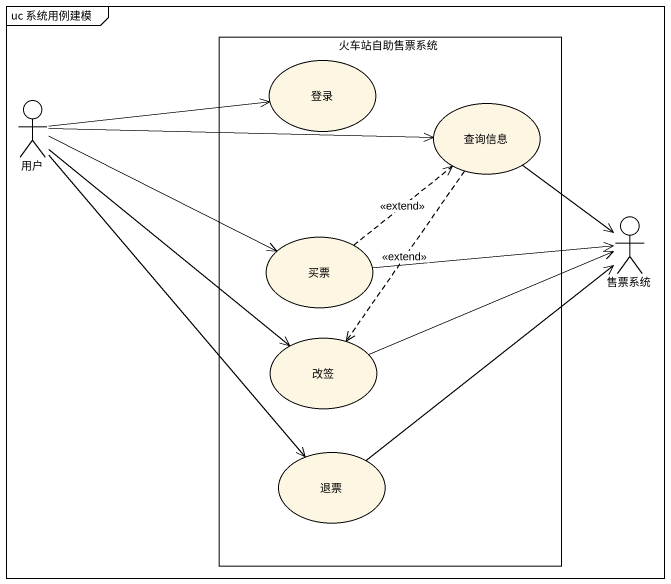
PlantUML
@startuml
mainframe uc 系统用例建模
rectangle 火车站自助售票系统 {
  usecase 登录
  usecase 查询信息
  usecase 买票
  usecase 改签
  usecase 退票
}
actor 用户
actor 售票系统
用户 -right-> 登录
用户 -right-> 查询信息
用户 -right-> 买票
用户 --> 改签
用户 --> 退票
查询信息 ..> 改签 : <<extend>>
售票系统 <-up- 查询信息
售票系统 <-left- 买票
售票系统 <-left- 改签
售票系统 <-- 退票
买票 .up.> 查询信息 : <<extend>>
@enduml
